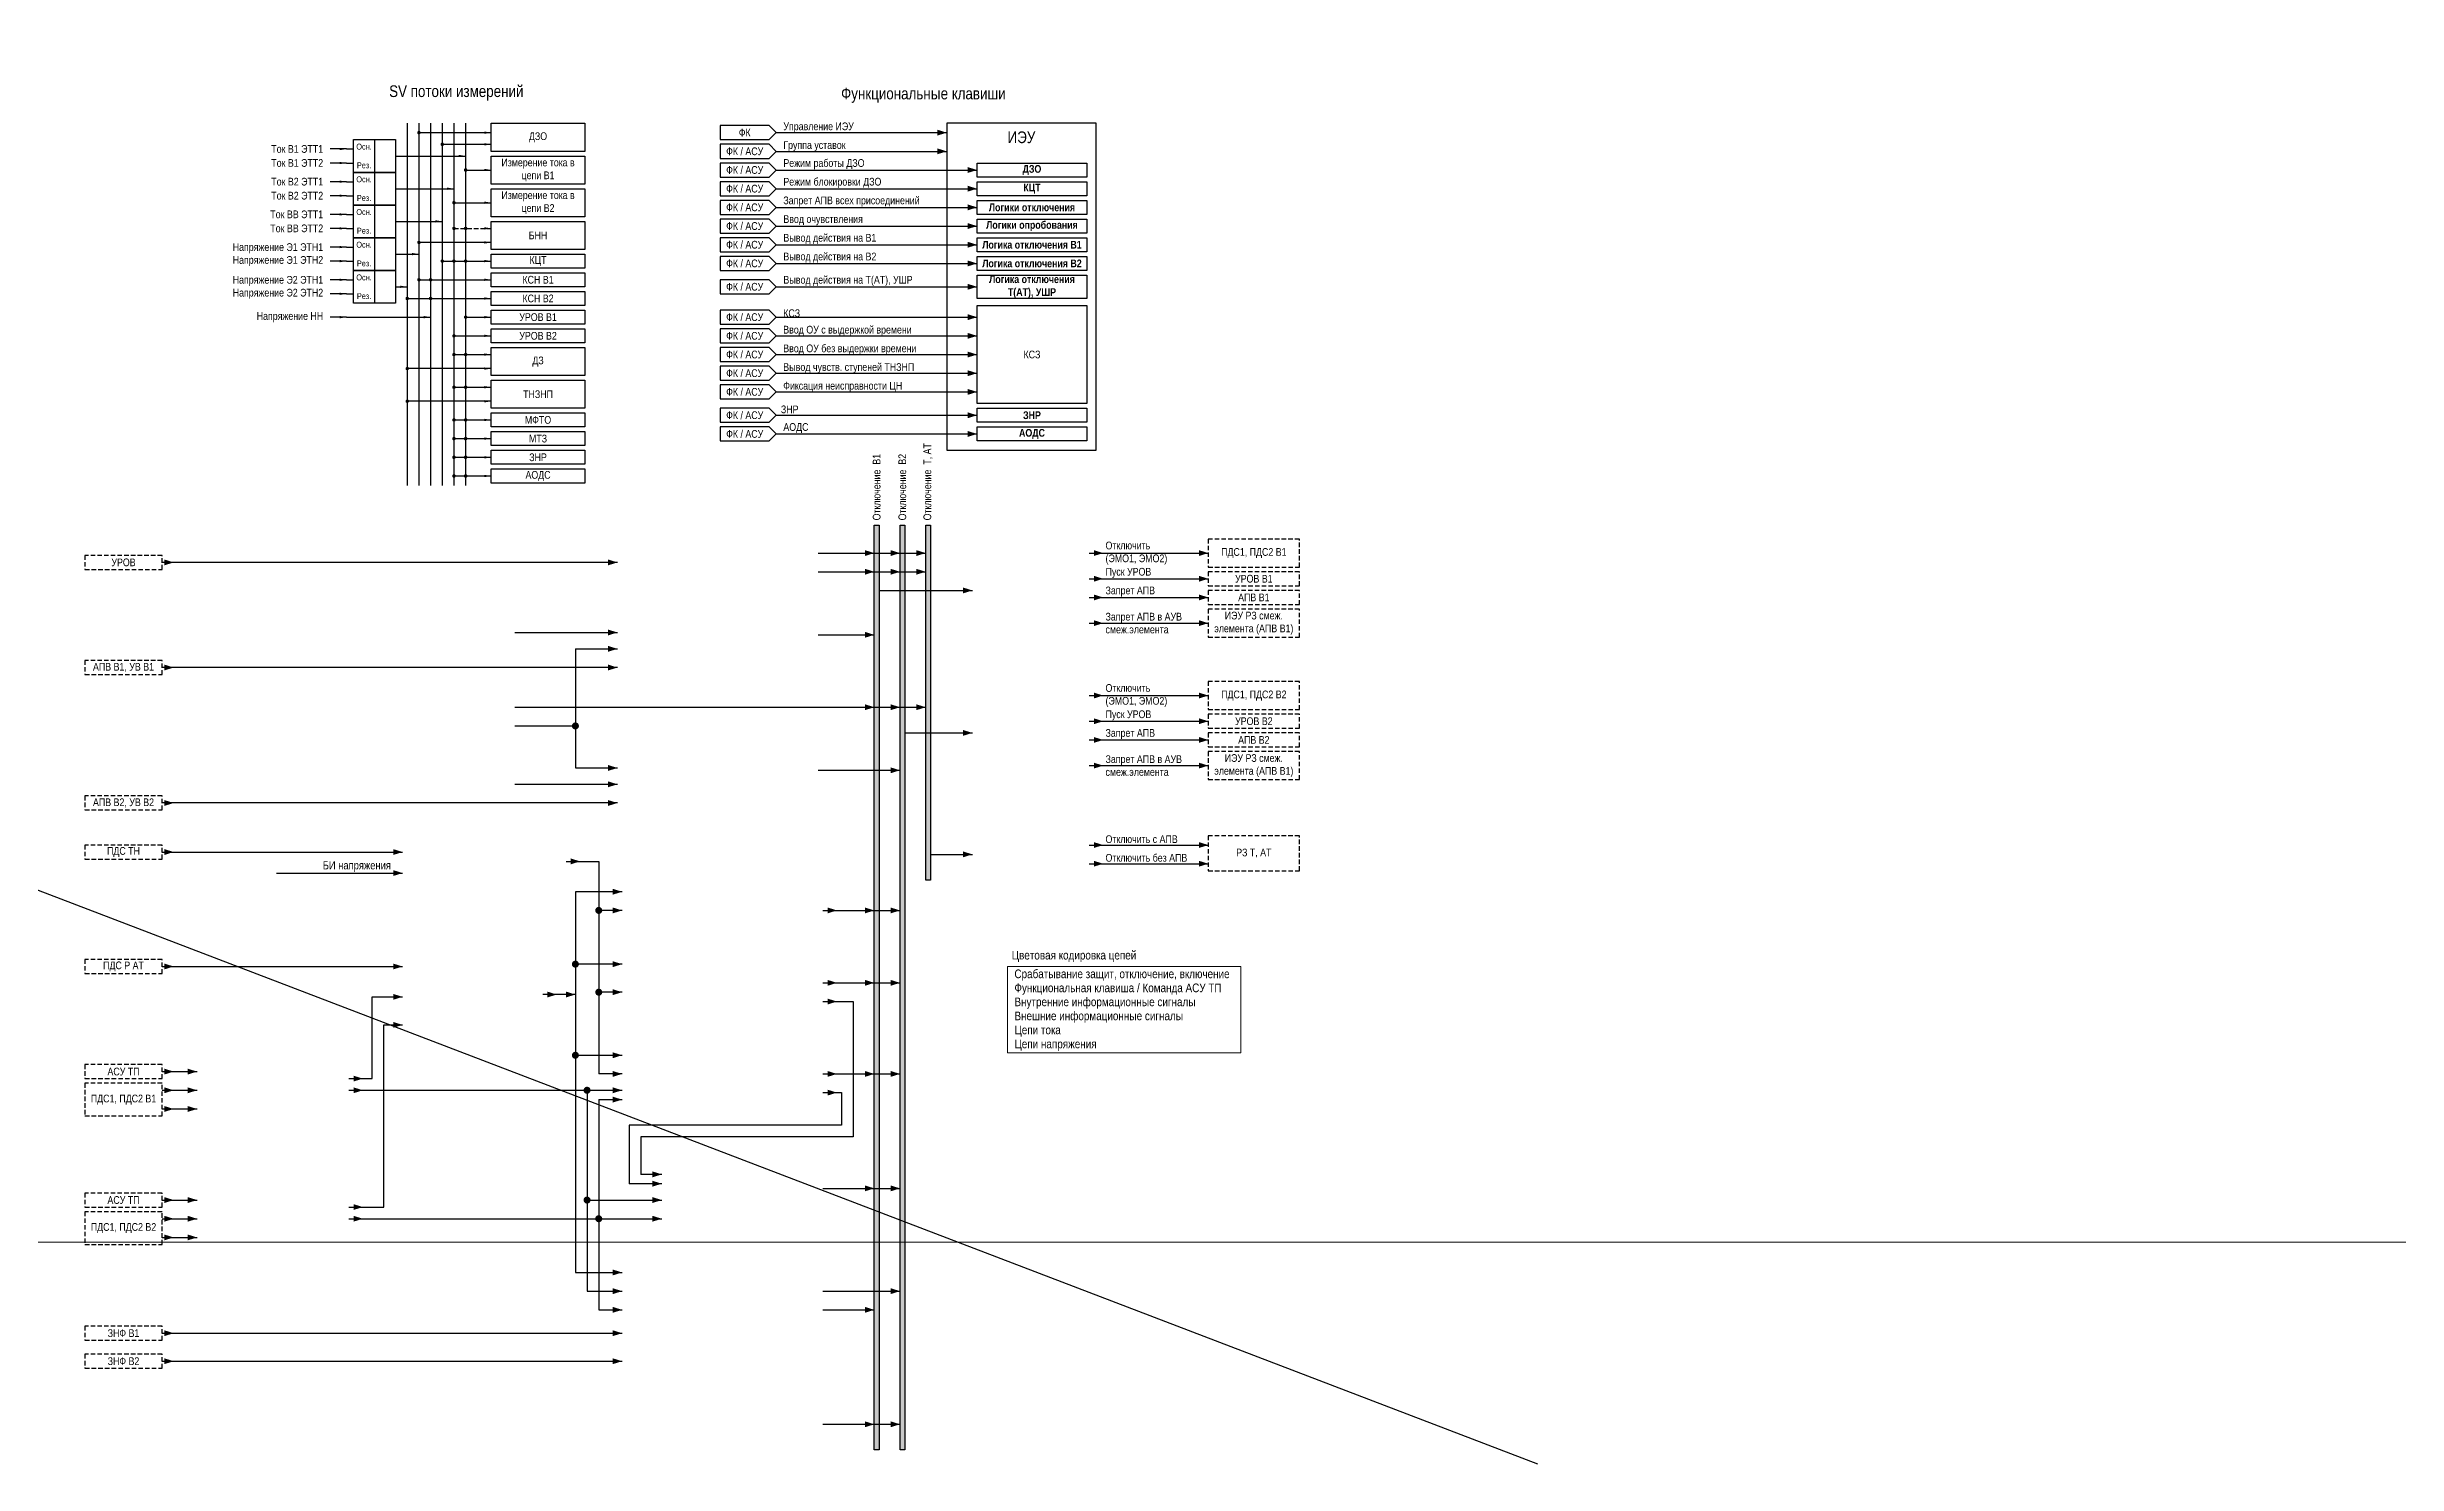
# Model space of a CAD drawing. Header units: millimetres. Extents: x 39198 to 51235, y 3901 to 12197.
# Drawn here: x 47456 to 48462, y 5197 to 5804 of the extents above; entities that cross this region are included whole.
import ezdxf
from ezdxf.enums import TextEntityAlignment as Align

# ---------------------------------------------------------------- set-up
doc = ezdxf.new("R2010")
doc.units = ezdxf.units.MM
doc.linetypes.add('штриховая2', pattern=[9.525, 6.35, -3.175])
for name, color, linetype, lineweight in [('Основная', 7, 'Continuous', 30), ('Отключение_включение', 1, 'Continuous', 30), ('Тонкая', 7, 'Continuous', 5), ('Цепи внешние', 84, 'Continuous', 30), ('Цепи внутренние', 5, 'Continuous', 30), ('Цепи ТН', 200, 'Continuous', 30), ('Цепи ТТ', 23, 'Continuous', 30), ('Цепь - ФК и АСУ', 132, 'Continuous', 30)]:
    doc.layers.add(name, color=color, linetype=linetype, lineweight=lineweight)
doc.styles.add('Narrow', font='ARIALN.TTF')

# ---------------------------------------------------------------- blocks, each defined once
blk = doc.blocks.new('Point')
at = {"layer": 'Основная', "color": 0, "const_width": 1.5}
blk.add_lwpolyline([(-0.75, 0, 1), (0.75, 0, 1)], format="xyb", close=True, dxfattribs=at)

msp = doc.modelspace()

# ---------------------------------------------------------------- hatches: boundary and pattern name
at = {"layer": 'Отключение_включение'}
h = msp.add_hatch(color=256, dxfattribs=at)
h.dxf.hatch_style = 1
h.paths.add_polyline_path([(47812, 5599), (47810, 5599), (47810, 5203), (47812, 5203)])
h = msp.add_hatch(color=256, dxfattribs=at)
h.dxf.hatch_style = 1
h.paths.add_polyline_path([(47823, 5599), (47821, 5599), (47821, 5203), (47823, 5203)])
h = msp.add_hatch(color=256, dxfattribs=at)
h.dxf.hatch_style = 1
h.paths.add_polyline_path([(47834, 5599), (47832, 5599), (47832, 5447), (47834, 5447)])

# ---------------------------------------------------------------- linework, layer by layer
at = {"layer": 'Основная'}
for points in [[(47646, 5771), (47686, 5771), (47686, 5759), (47646, 5759)], [(47646, 5757), (47686, 5757), (47686, 5745), (47646, 5745)], [(47854, 5754), (47901, 5754), (47901, 5748), (47854, 5748)], [(47854, 5746), (47901, 5746), (47901, 5740), (47854, 5740)], [(47646, 5743), (47686, 5743), (47686, 5731), (47646, 5731)], [(47854, 5738), (47901, 5738), (47901, 5732), (47854, 5732)], [(47646, 5729), (47686, 5729), (47686, 5717), (47646, 5717)], [(47854, 5730), (47901, 5730), (47901, 5724), (47854, 5724)], [(47854, 5722), (47901, 5722), (47901, 5716), (47854, 5716)], [(47646, 5715), (47686, 5715), (47686, 5709), (47646, 5709)], [(47646, 5707), (47686, 5707), (47686, 5701), (47646, 5701)], [(47854, 5714), (47901, 5714), (47901, 5708), (47854, 5708)], [(47854, 5706), (47901, 5706), (47901, 5696), (47854, 5696)], [(47646, 5699), (47686, 5699), (47686, 5693), (47646, 5693)], [(47646, 5691), (47686, 5691), (47686, 5685), (47646, 5685)], [(47646, 5683), (47686, 5683), (47686, 5677), (47646, 5677)], [(47646, 5675), (47686, 5675), (47686, 5663), (47646, 5663)], [(47646, 5661), (47686, 5661), (47686, 5649), (47646, 5649)], [(47646, 5647), (47686, 5647), (47686, 5641), (47646, 5641)], [(47854, 5649), (47901, 5649), (47901, 5643), (47854, 5643)], [(47646, 5639), (47686, 5639), (47686, 5633), (47646, 5633)], [(47854, 5641), (47901, 5641), (47901, 5635), (47854, 5635)], [(47646, 5631), (47686, 5631), (47686, 5625), (47646, 5625)], [(47646, 5623), (47686, 5623), (47686, 5617), (47646, 5617)]]:
    msp.add_lwpolyline(points, close=True, dxfattribs=at)
at = {"layer": 'Основная', "ltscale": 0.3}
for points in [[(47841, 5631), (47905, 5631), (47905, 5771), (47841, 5771)], [(47854, 5693), (47901, 5693), (47901, 5651), (47854, 5651)]]:
    msp.add_lwpolyline(points, close=True, dxfattribs=at)
at = {"layer": 'Основная'}
msp.add_lwpolyline([(46808, 5689), (48094, 5197)], dxfattribs=at)
at = {"layer": 'Отключение_включение'}
for p, q in [((47786, 5587), (47832, 5587)), ((47902, 5587), (47953, 5587)), ((47786, 5579), (47832, 5579)), ((47812, 5571), (47852, 5571)), ((47786, 5552), (47810, 5552)), ((47902, 5526), (47953, 5526)), ((47656, 5521), (47832, 5521)), ((47823, 5510), (47852, 5510)), ((47786, 5494), (47821, 5494)), ((47834, 5458), (47852, 5458)), ((47902, 5462), (47953, 5462)), ((47902, 5454), (47953, 5454)), ((47788, 5434), (47810, 5434)), ((47810, 5434), (47821, 5434)), ((47788, 5403), (47810, 5403)), ((47810, 5403), (47821, 5403)), ((47788, 5364), (47810, 5364)), ((47810, 5364), (47821, 5364)), ((47788, 5315), (47810, 5315)), ((47810, 5315), (47821, 5315)), ((47788, 5271), (47821, 5271)), ((47788, 5263), (47810, 5263)), ((47788, 5214), (47810, 5214)), ((47810, 5214), (47821, 5214))]:
    msp.add_line(p, q, dxfattribs=at)
for points in [[(47810, 5599), (47812, 5599), (47812, 5203), (47810, 5203)], [(47821, 5599), (47823, 5599), (47823, 5203), (47821, 5203)], [(47832, 5599), (47834, 5599), (47834, 5447), (47832, 5447)]]:
    msp.add_lwpolyline(points, close=True, dxfattribs=at)
for points in [[(47810, 5587, 0, 2.5, 0), (47806, 5587, 0, 0, 0)], [(47821, 5587, 0, 2.5, 0), (47817, 5587, 0, 0, 0)], [(47832, 5587, 0, 2.5, 0), (47828, 5587, 0, 0, 0)], [(47908, 5587, 0, 2.5, 0), (47904, 5587, 0, 0, 0)], [(47953, 5587, 0, 2.5, 0), (47949, 5587, 0, 0, 0)], [(47510, 5583, 0, 2.5, 0), (47506, 5583, 0, 0, 0)], [(47700, 5583, 0, 2.5, 0), (47696, 5583, 0, 0, 0)], [(47810, 5579, 0, 2.5, 0), (47806, 5579, 0, 0, 0)], [(47821, 5579, 0, 2.5, 0), (47817, 5579, 0, 0, 0)], [(47832, 5579, 0, 2.5, 0), (47828, 5579, 0, 0, 0)], [(47852, 5571, 0, 2.5, 0), (47848, 5571, 0, 0, 0)], [(47810, 5552, 0, 2.5, 0), (47806, 5552, 0, 0, 0)], [(47908, 5526, 0, 2.5, 0), (47904, 5526, 0, 0, 0)], [(47953, 5526, 0, 2.5, 0), (47949, 5526, 0, 0, 0)], [(47810, 5521, 0, 2.5, 0), (47806, 5521, 0, 0, 0)], [(47821, 5521, 0, 2.5, 0), (47817, 5521, 0, 0, 0)], [(47832, 5521, 0, 2.5, 0), (47828, 5521, 0, 0, 0)], [(47852, 5510, 0, 2.5, 0), (47848, 5510, 0, 0, 0)], [(47821, 5494, 0, 2.5, 0), (47817, 5494, 0, 0, 0)], [(47852, 5458, 0, 2.5, 0), (47848, 5458, 0, 0, 0)], [(47908, 5462, 0, 2.5, 0), (47904, 5462, 0, 0, 0)], [(47908, 5454, 0, 2.5, 0), (47904, 5454, 0, 0, 0)], [(47953, 5462, 0, 2.5, 0), (47949, 5462, 0, 0, 0)], [(47953, 5454, 0, 2.5, 0), (47949, 5454, 0, 0, 0)], [(47794, 5434, 0, 2.5, 0), (47790, 5434, 0, 0, 0)], [(47810, 5434, 0, 2.5, 0), (47806, 5434, 0, 0, 0)], [(47821, 5434, 0, 2.5, 0), (47817, 5434, 0, 0, 0)], [(47794, 5403, 0, 2.5, 0), (47790, 5403, 0, 0, 0)], [(47810, 5403, 0, 2.5, 0), (47806, 5403, 0, 0, 0)], [(47821, 5403, 0, 2.5, 0), (47817, 5403, 0, 0, 0)], [(47794, 5364, 0, 2.5, 0), (47790, 5364, 0, 0, 0)], [(47810, 5364, 0, 2.5, 0), (47806, 5364, 0, 0, 0)], [(47821, 5364, 0, 2.5, 0), (47817, 5364, 0, 0, 0)], [(47810, 5315, 0, 2.5, 0), (47806, 5315, 0, 0, 0)], [(47821, 5315, 0, 2.5, 0), (47817, 5315, 0, 0, 0)], [(47810, 5263, 0, 2.5, 0), (47806, 5263, 0, 0, 0)], [(47821, 5271, 0, 2.5, 0), (47817, 5271, 0, 0, 0)], [(47810, 5214, 0, 2.5, 0), (47806, 5214, 0, 0, 0)], [(47821, 5214, 0, 2.5, 0), (47817, 5214, 0, 0, 0)]]:
    msp.add_lwpolyline(points, format="xyseb", dxfattribs=at)
msp.add_lwpolyline([(47700, 5583), (47505, 5583)], dxfattribs=at)
at = {"layer": 'Тонкая', "color": 2}
msp.add_lwpolyline([(51235, 6992), (40611, 6992), (40611, 5292), (51235, 5292)], close=True, dxfattribs=at)
at = {"layer": 'Тонкая', "ltscale": 0.3}
msp.add_lwpolyline([(47867, 5410), (47967, 5410), (47967, 5373), (47867, 5373)], close=True, dxfattribs=at)
at = {"layer": 'Цепи внешние', "ltscale": 0.3}
for p, q in [((47902, 5557), (47953, 5557)), ((47902, 5496), (47953, 5496)), ((47505, 5410), (47608, 5410)), ((47505, 5365), (47520, 5365)), ((47505, 5357), (47520, 5357)), ((47505, 5349), (47520, 5349)), ((47505, 5310), (47520, 5310)), ((47505, 5302), (47520, 5302)), ((47505, 5294), (47520, 5294))]:
    msp.add_line(p, q, dxfattribs=at)
at = {"layer": 'Цепи внешние', "linetype": 'штриховая2', "ltscale": 0.3}
for points in [[(47505, 5586), (47472, 5586), (47472, 5580), (47505, 5580)], [(47992, 5593), (47953, 5593), (47953, 5581), (47992, 5581)], [(47992, 5563), (47953, 5563), (47953, 5551), (47992, 5551)], [(47992, 5532), (47953, 5532), (47953, 5520), (47992, 5520)], [(47992, 5502), (47953, 5502), (47953, 5490), (47992, 5490)], [(47992, 5466), (47953, 5466), (47953, 5451), (47992, 5451)], [(47505, 5462), (47472, 5462), (47472, 5456), (47505, 5456)], [(47505, 5413), (47472, 5413), (47472, 5407), (47505, 5407)], [(47505, 5368), (47472, 5368), (47472, 5362), (47505, 5362)], [(47505, 5360), (47472, 5360), (47472, 5346), (47505, 5346)], [(47505, 5313), (47472, 5313), (47472, 5307), (47505, 5307)], [(47505, 5305), (47472, 5305), (47472, 5291), (47505, 5291)]]:
    msp.add_lwpolyline(points, close=True, dxfattribs=at)
at = {"layer": 'Цепи внешние', "ltscale": 0.3}
for points in [[(47908, 5557, 0, 2.5, 0), (47904, 5557, 0, 0, 0)], [(47953, 5557, 0, 2.5, 0), (47949, 5557, 0, 0, 0)], [(47908, 5496, 0, 2.5, 0), (47904, 5496, 0, 0, 0)], [(47953, 5496, 0, 2.5, 0), (47949, 5496, 0, 0, 0)], [(47510, 5459, 0, 2.5, 0), (47506, 5459, 0, 0, 0)], [(47608, 5459, 0, 2.5, 0), (47604, 5459, 0, 0, 0)], [(47510, 5410, 0, 2.5, 0), (47506, 5410, 0, 0, 0)], [(47608, 5410, 0, 2.5, 0), (47604, 5410, 0, 0, 0)], [(47510, 5365, 0, 2.5, 0), (47506, 5365, 0, 0, 0)], [(47520, 5365, 0, 2.5, 0), (47516, 5365, 0, 0, 0)], [(47510, 5357, 0, 2.5, 0), (47506, 5357, 0, 0, 0)], [(47520, 5357, 0, 2.5, 0), (47516, 5357, 0, 0, 0)], [(47510, 5349, 0, 2.5, 0), (47506, 5349, 0, 0, 0)], [(47520, 5349, 0, 2.5, 0), (47516, 5349, 0, 0, 0)], [(47510, 5310, 0, 2.5, 0), (47506, 5310, 0, 0, 0)], [(47510, 5302, 0, 2.5, 0), (47506, 5302, 0, 0, 0)], [(47520, 5310, 0, 2.5, 0), (47516, 5310, 0, 0, 0)], [(47520, 5302, 0, 2.5, 0), (47516, 5302, 0, 0, 0)], [(47510, 5294, 0, 2.5, 0), (47506, 5294, 0, 0, 0)], [(47520, 5294, 0, 2.5, 0), (47516, 5294, 0, 0, 0)]]:
    msp.add_lwpolyline(points, format="xyseb", dxfattribs=at)
at = {"layer": 'Цепи внешние'}
msp.add_lwpolyline([(47505, 5459), (47608, 5459)], dxfattribs=at)
at = {"layer": 'Цепи внутренние', "ltscale": 0.3}
for p, q in [((47902, 5576), (47953, 5576)), ((47902, 5568), (47953, 5568)), ((47656, 5553), (47700, 5553)), ((47682, 5546), (47700, 5546)), ((47682, 5546), (47682, 5495)), ((47902, 5515), (47953, 5515)), ((47656, 5513), (47682, 5513)), ((47902, 5507), (47953, 5507)), ((47682, 5495), (47700, 5495)), ((47656, 5488), (47700, 5488)), ((47678, 5455), (47692, 5455)), ((47692, 5455), (47692, 5364)), ((47554, 5450), (47608, 5450)), ((47702, 5434), (47692, 5434)), ((47702, 5399), (47692, 5399)), ((47788, 5395), (47801, 5395)), ((47801, 5395), (47801, 5337)), ((47702, 5364), (47692, 5364)), ((47585, 5357), (47702, 5357)), ((47687, 5357), (47687, 5271)), ((47788, 5356), (47796, 5356)), ((47796, 5356), (47796, 5342)), ((47692, 5353), (47702, 5353)), ((47692, 5353), (47692, 5263)), ((47796, 5342), (47705, 5342)), ((47705, 5342), (47705, 5317)), ((47801, 5337), (47710, 5337)), ((47710, 5337), (47710, 5321)), ((47719, 5317), (47705, 5317)), ((47719, 5321), (47710, 5321)), ((47687, 5310), (47719, 5310)), ((47585, 5302), (47692, 5302)), ((47692, 5302), (47719, 5302)), ((47687, 5271), (47702, 5271)), ((47692, 5263), (47702, 5263)), ((47505, 5253), (47702, 5253)), ((47505, 5241), (47702, 5241))]:
    msp.add_line(p, q, dxfattribs=at)
at = {"layer": 'Цепи внутренние'}
for p, q in [((47702, 5442), (47682, 5442)), ((47682, 5442), (47682, 5279)), ((47702, 5411), (47682, 5411)), ((47595, 5362), (47595, 5397)), ((47595, 5397), (47608, 5397)), ((47682, 5398), (47668, 5398)), ((47600, 5307), (47600, 5385)), ((47600, 5385), (47608, 5385)), ((47682, 5372), (47702, 5372)), ((47585, 5362), (47595, 5362)), ((47585, 5307), (47600, 5307)), ((47682, 5279), (47702, 5279))]:
    msp.add_line(p, q, dxfattribs=at)
at = {"layer": 'Цепи внутренние', "ltscale": 0.3}
for points in [[(47908, 5576, 0, 2.5, 0), (47904, 5576, 0, 0, 0)], [(47953, 5576, 0, 2.5, 0), (47949, 5576, 0, 0, 0)], [(47908, 5568, 0, 2.5, 0), (47904, 5568, 0, 0, 0)], [(47953, 5568, 0, 2.5, 0), (47949, 5568, 0, 0, 0)], [(47700, 5553, 0, 2.5, 0), (47696, 5553, 0, 0, 0)], [(47700, 5546, 0, 2.5, 0), (47696, 5546, 0, 0, 0)], [(47510, 5538, 0, 2.5, 0), (47506, 5538, 0, 0, 0)], [(47700, 5538, 0, 2.5, 0), (47696, 5538, 0, 0, 0)], [(47908, 5515, 0, 2.5, 0), (47904, 5515, 0, 0, 0)], [(47953, 5515, 0, 2.5, 0), (47949, 5515, 0, 0, 0)], [(47908, 5507, 0, 2.5, 0), (47904, 5507, 0, 0, 0)], [(47953, 5507, 0, 2.5, 0), (47949, 5507, 0, 0, 0)], [(47700, 5495, 0, 2.5, 0), (47696, 5495, 0, 0, 0)], [(47700, 5488, 0, 2.5, 0), (47696, 5488, 0, 0, 0)], [(47510, 5480, 0, 2.5, 0), (47506, 5480, 0, 0, 0)], [(47700, 5480, 0, 2.5, 0), (47696, 5480, 0, 0, 0)], [(47684, 5455, 0, 2.5, 0), (47680, 5455, 0, 0, 0)], [(47608, 5450, 0, 2.5, 0), (47604, 5450, 0, 0, 0)], [(47702, 5442, 0, 2.5, 0), (47698, 5442, 0, 0, 0)], [(47702, 5434, 0, 2.5, 0), (47698, 5434, 0, 0, 0)], [(47702, 5411, 0, 2.5, 0), (47698, 5411, 0, 0, 0)], [(47608, 5397, 0, 2.5, 0), (47604, 5397, 0, 0, 0)], [(47674, 5398, 0, 2.5, 0), (47670, 5398, 0, 0, 0)], [(47682, 5398, 0, 2.5, 0), (47678, 5398, 0, 0, 0)], [(47702, 5399, 0, 2.5, 0), (47698, 5399, 0, 0, 0)], [(47794, 5395, 0, 2.5, 0), (47790, 5395, 0, 0, 0)], [(47608, 5385, 0, 2.5, 0), (47604, 5385, 0, 0, 0)], [(47702, 5372, 0, 2.5, 0), (47698, 5372, 0, 0, 0)], [(47702, 5364, 0, 2.5, 0), (47698, 5364, 0, 0, 0)], [(47591, 5362, 0, 2.5, 0), (47587, 5362, 0, 0, 0)], [(47591, 5357, 0, 2.5, 0), (47587, 5357, 0, 0, 0)], [(47702, 5357, 0, 2.5, 0), (47698, 5357, 0, 0, 0)], [(47702, 5353, 0, 2.5, 0), (47698, 5353, 0, 0, 0)], [(47794, 5356, 0, 2.5, 0), (47790, 5356, 0, 0, 0)], [(47719, 5321, 0, 2.5, 0), (47715, 5321, 0, 0, 0)], [(47719, 5317, 0, 2.5, 0), (47715, 5317, 0, 0, 0)], [(47591, 5307, 0, 2.5, 0), (47587, 5307, 0, 0, 0)], [(47591, 5302, 0, 2.5, 0), (47587, 5302, 0, 0, 0)], [(47719, 5310, 0, 2.5, 0), (47715, 5310, 0, 0, 0)], [(47719, 5302, 0, 2.5, 0), (47715, 5302, 0, 0, 0)], [(47702, 5279, 0, 2.5, 0), (47698, 5279, 0, 0, 0)], [(47702, 5271, 0, 2.5, 0), (47698, 5271, 0, 0, 0)], [(47702, 5263, 0, 2.5, 0), (47698, 5263, 0, 0, 0)], [(47510, 5253, 0, 2.5, 0), (47506, 5253, 0, 0, 0)], [(47702, 5253, 0, 2.5, 0), (47698, 5253, 0, 0, 0)], [(47510, 5241, 0, 2.5, 0), (47506, 5241, 0, 0, 0)], [(47702, 5241, 0, 2.5, 0), (47698, 5241, 0, 0, 0)]]:
    msp.add_lwpolyline(points, format="xyseb", dxfattribs=at)
at = {"layer": 'Цепи внутренние', "linetype": 'штриховая2', "ltscale": 0.3}
for points in [[(47992, 5579), (47953, 5579), (47953, 5573), (47992, 5573)], [(47992, 5571), (47953, 5571), (47953, 5565), (47992, 5565)], [(47505, 5541), (47472, 5541), (47472, 5535), (47505, 5535)], [(47992, 5518), (47953, 5518), (47953, 5512), (47992, 5512)], [(47992, 5510), (47953, 5510), (47953, 5504), (47992, 5504)], [(47505, 5483), (47472, 5483), (47472, 5477), (47505, 5477)], [(47505, 5256), (47472, 5256), (47472, 5250), (47505, 5250)], [(47505, 5244), (47472, 5244), (47472, 5238), (47505, 5238)]]:
    msp.add_lwpolyline(points, close=True, dxfattribs=at)
at = {"layer": 'Цепи внутренние', "ltscale": 0.3}
for points in [[(47700, 5538), (47505, 5538)], [(47700, 5480), (47505, 5480)]]:
    msp.add_lwpolyline(points, dxfattribs=at)
at = {"layer": 'Цепи ТН'}
for p, q in [((47646, 5720), (47615, 5720)), ((47605, 5715), (47615, 5715)), ((47605, 5701), (47610, 5701)), ((47586, 5688), (47620, 5688)), ((47646, 5666), (47610, 5666)), ((47646, 5652), (47610, 5652))]:
    msp.add_line(p, q, dxfattribs=at)
for points in [[(47610, 5771), (47610, 5616)], [(47615, 5771), (47615, 5616)], [(47620, 5771), (47620, 5616)], [(47584, 5718), (47577, 5718)], [(47584, 5718), (47587, 5718)], [(47596, 5722), (47596, 5708)], [(47584, 5712), (47577, 5712)], [(47584, 5712), (47587, 5712)], [(47596, 5708), (47596, 5694)], [(47584, 5704), (47577, 5704)], [(47584, 5698), (47577, 5698)], [(47584, 5704), (47587, 5704)], [(47584, 5698), (47587, 5698)], [(47610, 5696), (47646, 5696)], [(47615, 5704), (47646, 5704)], [(47584, 5688), (47577, 5688)], [(47584, 5688), (47587, 5688)]]:
    msp.add_lwpolyline(points, dxfattribs=at)
at = {"layer": 'Цепи ТН', "ltscale": 0.3}
msp.add_lwpolyline([(47615, 5767), (47646, 5767)], dxfattribs=at)
at = {"layer": 'Цепи ТН'}
for points in [[(47646, 5767, 0, 1, 0), (47643, 5767, 0, 0, 0)], [(47584, 5718, 0, 1, 0), (47581, 5718, 0, 0, 0)], [(47646, 5720, 0, 1, 0), (47643, 5720, 0, 0, 0)], [(47584, 5712, 0, 1, 0), (47581, 5712, 0, 0, 0)], [(47615, 5715, 0, 1, 0), (47612, 5715, 0, 0, 0)], [(47584, 5704, 0, 1, 0), (47581, 5704, 0, 0, 0)], [(47584, 5698, 0, 1, 0), (47581, 5698, 0, 0, 0)], [(47610, 5701, 0, 1, 0), (47607, 5701, 0, 0, 0)], [(47646, 5704, 0, 1, 0), (47643, 5704, 0, 0, 0)], [(47646, 5696, 0, 1, 0), (47643, 5696, 0, 0, 0)], [(47584, 5688, 0, 1, 0), (47581, 5688, 0, 0, 0)], [(47620, 5688, 0, 1, 0), (47617, 5688, 0, 0, 0)], [(47646, 5666, 0, 1, 0), (47643, 5666, 0, 0, 0)], [(47646, 5652, 0, 1, 0), (47643, 5652, 0, 0, 0)]]:
    msp.add_lwpolyline(points, format="xyseb", dxfattribs=at)
for points in [[(47587, 5722), (47605, 5722), (47605, 5708), (47587, 5708)], [(47587, 5708), (47605, 5708), (47605, 5694), (47587, 5694)]]:
    msp.add_lwpolyline(points, close=True, dxfattribs=at)
at = {"layer": 'Цепи ТТ', "ltscale": 0.3}
for p, q in [((47605, 5743), (47630, 5743)), ((47605, 5729), (47625, 5729))]:
    msp.add_line(p, q, dxfattribs=at)
at = {"layer": 'Цепи ТТ'}
for points in [[(47625, 5771), (47625, 5616)], [(47584, 5760), (47577, 5760)], [(47584, 5760), (47587, 5760)], [(47596, 5764), (47596, 5750)], [(47584, 5754), (47577, 5754)], [(47584, 5746), (47577, 5746)], [(47584, 5754), (47587, 5754)], [(47584, 5746), (47587, 5746)], [(47596, 5750), (47596, 5736)], [(47584, 5740), (47577, 5740)], [(47584, 5740), (47587, 5740)], [(47596, 5736), (47596, 5722)], [(47584, 5732), (47577, 5732)], [(47584, 5726), (47577, 5726)], [(47584, 5732), (47587, 5732)], [(47584, 5726), (47587, 5726)]]:
    msp.add_lwpolyline(points, dxfattribs=at)
at = {"layer": 'Цепи ТТ', "ltscale": 0.3}
for points in [[(47630, 5771), (47630, 5616)], [(47635, 5771), (47635, 5616)], [(47605, 5757), (47635, 5757)], [(47625, 5762), (47646, 5762)], [(47635, 5751), (47646, 5751)], [(47630, 5737), (47646, 5737)], [(47625, 5712), (47646, 5712)], [(47635, 5688), (47646, 5688)], [(47630, 5680), (47646, 5680)], [(47630, 5672), (47646, 5672)], [(47630, 5658), (47646, 5658)], [(47630, 5644), (47646, 5644)], [(47630, 5636), (47646, 5636)], [(47630, 5628), (47646, 5628)], [(47630, 5620), (47646, 5620)]]:
    msp.add_lwpolyline(points, dxfattribs=at)
at = {"layer": 'Цепи ТТ'}
for points in [[(47584, 5760, 0, 1, 0), (47581, 5760, 0, 0, 0)], [(47635, 5757, 0, 1, 0), (47632, 5757, 0, 0, 0)], [(47646, 5762, 0, 1, 0), (47643, 5762, 0, 0, 0)], [(47584, 5754, 0, 1, 0), (47581, 5754, 0, 0, 0)], [(47584, 5746, 0, 1, 0), (47581, 5746, 0, 0, 0)], [(47646, 5751, 0, 1, 0), (47643, 5751, 0, 0, 0)], [(47584, 5740, 0, 1, 0), (47581, 5740, 0, 0, 0)], [(47630, 5743, 0, 1, 0), (47627, 5743, 0, 0, 0)], [(47646, 5737, 0, 1, 0), (47643, 5737, 0, 0, 0)], [(47584, 5732, 0, 1, 0), (47581, 5732, 0, 0, 0)], [(47584, 5726, 0, 1, 0), (47581, 5726, 0, 0, 0)], [(47625, 5729, 0, 1, 0), (47622, 5729, 0, 0, 0)], [(47646, 5726, 0, 1, 0), (47643, 5726, 0, 0, 0)], [(47646, 5712, 0, 1, 0), (47643, 5712, 0, 0, 0)], [(47646, 5688, 0, 1, 0), (47643, 5688, 0, 0, 0)], [(47646, 5680, 0, 1, 0), (47643, 5680, 0, 0, 0)], [(47646, 5672, 0, 1, 0), (47643, 5672, 0, 0, 0)], [(47646, 5658, 0, 1, 0), (47643, 5658, 0, 0, 0)], [(47646, 5644, 0, 1, 0), (47643, 5644, 0, 0, 0)], [(47646, 5636, 0, 1, 0), (47643, 5636, 0, 0, 0)], [(47646, 5628, 0, 1, 0), (47643, 5628, 0, 0, 0)], [(47646, 5620, 0, 1, 0), (47643, 5620, 0, 0, 0)]]:
    msp.add_lwpolyline(points, format="xyseb", dxfattribs=at)
for points in [[(47587, 5764), (47605, 5764), (47605, 5750), (47587, 5750)], [(47587, 5750), (47605, 5750), (47605, 5736), (47587, 5736)], [(47587, 5736), (47605, 5736), (47605, 5722), (47587, 5722)]]:
    msp.add_lwpolyline(points, close=True, dxfattribs=at)
at = {"layer": 'Цепи ТТ', "linetype": 'штриховая2', "ltscale": 0.3}
msp.add_lwpolyline([(47630, 5726), (47646, 5726)], dxfattribs=at)
at = {"layer": 'Цепь - ФК и АСУ', "ltscale": 0.3}
for points in [[(47768, 5767), (47765, 5770), (47744, 5770), (47744, 5764), (47765, 5764), (47768, 5767)], [(47768, 5759), (47765, 5762), (47744, 5762), (47744, 5756), (47765, 5756), (47768, 5759)], [(47768, 5751), (47765, 5754), (47744, 5754), (47744, 5748), (47765, 5748), (47768, 5751)], [(47768, 5743), (47765, 5746), (47744, 5746), (47744, 5740), (47765, 5740), (47768, 5743)], [(47768, 5735), (47765, 5738), (47744, 5738), (47744, 5732), (47765, 5732), (47768, 5735)], [(47768, 5727), (47765, 5730), (47744, 5730), (47744, 5724), (47765, 5724), (47768, 5727)], [(47768, 5719), (47765, 5722), (47744, 5722), (47744, 5716), (47765, 5716), (47768, 5719)], [(47768, 5711), (47765, 5714), (47744, 5714), (47744, 5708), (47765, 5708), (47768, 5711)], [(47768, 5701), (47765, 5704), (47744, 5704), (47744, 5698), (47765, 5698), (47768, 5701)], [(47768, 5688), (47765, 5691), (47744, 5691), (47744, 5685), (47765, 5685), (47768, 5688)], [(47768, 5680), (47765, 5683), (47744, 5683), (47744, 5677), (47765, 5677), (47768, 5680)], [(47768, 5672), (47765, 5675), (47744, 5675), (47744, 5669), (47765, 5669), (47768, 5672)], [(47768, 5664), (47765, 5667), (47744, 5667), (47744, 5661), (47765, 5661), (47768, 5664)], [(47768, 5656), (47765, 5659), (47744, 5659), (47744, 5653), (47765, 5653), (47768, 5656)], [(47768, 5646), (47765, 5649), (47744, 5649), (47744, 5643), (47765, 5643), (47768, 5646)], [(47768, 5638), (47765, 5641), (47744, 5641), (47744, 5635), (47765, 5635), (47768, 5638)]]:
    msp.add_lwpolyline(points, dxfattribs=at)
at = {"layer": 'Цепь - ФК и АСУ'}
for points in [[(47768, 5767), (47841, 5767)], [(47768, 5759), (47841, 5759)], [(47768, 5751), (47854, 5751), (47854, 5751), (47854, 5751)], [(47768, 5743), (47854, 5743), (47854, 5743), (47854, 5743)], [(47768, 5735), (47854, 5735), (47854, 5735), (47854, 5735)], [(47768, 5727), (47854, 5727), (47854, 5727), (47854, 5727)], [(47768, 5719), (47854, 5719), (47854, 5719), (47854, 5719)], [(47768, 5711), (47854, 5711), (47854, 5711), (47854, 5711)], [(47768, 5701), (47854, 5701), (47854, 5701), (47854, 5701)], [(47768, 5688), (47854, 5688)], [(47768, 5680), (47854, 5680)], [(47768, 5672), (47854, 5672)], [(47768, 5664), (47854, 5664)], [(47768, 5656), (47854, 5656)], [(47768, 5646), (47854, 5646), (47854, 5646), (47854, 5646)], [(47768, 5638), (47854, 5638), (47854, 5638), (47854, 5638)]]:
    msp.add_lwpolyline(points, dxfattribs=at)
at = {"layer": 'Цепь - ФК и АСУ', "ltscale": 0.3}
for points in [[(47841, 5767, 0, 2.5, 0), (47837, 5767, 0, 0, 0)], [(47841, 5759, 0, 2.5, 0), (47837, 5759, 0, 0, 0)], [(47854, 5751, 0, 2.5, 0), (47850, 5751, 0, 0, 0)], [(47854, 5743, 0, 2.5, 0), (47850, 5743, 0, 0, 0)], [(47854, 5735, 0, 2.5, 0), (47850, 5735, 0, 0, 0)], [(47854, 5727, 0, 2.5, 0), (47850, 5727, 0, 0, 0)], [(47854, 5719, 0, 2.5, 0), (47850, 5719, 0, 0, 0)], [(47854, 5711, 0, 2.5, 0), (47850, 5711, 0, 0, 0)], [(47854, 5701, 0, 2.5, 0), (47850, 5701, 0, 0, 0)], [(47854, 5688, 0, 2.5, 0), (47850, 5688, 0, 0, 0)], [(47854, 5680, 0, 2.5, 0), (47850, 5680, 0, 0, 0)], [(47854, 5672, 0, 2.5, 0), (47850, 5672, 0, 0, 0)], [(47854, 5664, 0, 2.5, 0), (47850, 5664, 0, 0, 0)], [(47854, 5656, 0, 2.5, 0), (47850, 5656, 0, 0, 0)], [(47854, 5646, 0, 2.5, 0), (47850, 5646, 0, 0, 0)], [(47854, 5638, 0, 2.5, 0), (47850, 5638, 0, 0, 0)]]:
    msp.add_lwpolyline(points, format="xyseb", dxfattribs=at)

# ---------------------------------------------------------------- block references
at = {"layer": 'Цепи внутренние', "ltscale": 0.3}
msp.add_blockref('Point', (47682, 5513), dxfattribs=at)
at = {"layer": 'Цепи внутренние'}
for p in [(47692, 5434), (47682, 5411), (47692, 5399), (47682, 5372), (47687, 5357), (47687, 5310), (47692, 5302)]:
    msp.add_blockref('Point', p, dxfattribs=at)
at = {"layer": 'Цепи ТН', "xscale": 0.5, "yscale": 0.5, "zscale": 0.5}
for p in [(47615, 5767), (47615, 5720), (47610, 5696), (47615, 5704), (47620, 5704), (47620, 5696), (47610, 5666), (47610, 5652)]:
    msp.add_blockref('Point', p, dxfattribs=at)
at = {"layer": 'Цепи ТТ', "xscale": 0.5, "yscale": 0.5, "zscale": 0.5}
for p in [(47625, 5762), (47635, 5751), (47630, 5737), (47630, 5726), (47635, 5726), (47625, 5712), (47630, 5712), (47635, 5712), (47635, 5688), (47630, 5680), (47630, 5672), (47635, 5672), (47630, 5658), (47635, 5658), (47630, 5644), (47630, 5636), (47635, 5644), (47635, 5636), (47630, 5628), (47635, 5628), (47630, 5620), (47635, 5620)]:
    msp.add_blockref('Point', p, dxfattribs=at)

# ---------------------------------------------------------------- texts
at = {"layer": 'Основная', "style": 'Narrow'}
msp.add_text('Цветовая кодировка цепей', height=3.7, dxfattribs=at).set_placement((47895.5, 5413), align=Align.CENTER)
for s, insert, char_height, width, attachment_point in [('SV потоки измерений', (47631, 5784), 5, 188.231, 5), ('Функциональные клавиши', (47831, 5783), 5, 188.231, 5), ('{\\C0;ДЗО}', (47666, 5765), 3.3, 40, 5), ('ФК', (47754.5, 5767), 3.3, 21, 5), (' Управление ИЭУ', (47770, 5769.2), 3.3, 71.498, 4), ('ИЭУ', (47873, 5765), 5, 64, 5), ('Ток В1 ЭТТ1', (47574, 5760), 3.3, 71.498, 6), ('{\\C0;Измерение }тока в цепи В1', (47666, 5751), 3.3, 40, 5), ('ФК / АСУ', (47754.5, 5759), 3.3, 21, 5), (' Группа уставок', (47770, 5761.2), 3.3, 71, 4), (' Режим работы ДЗО', (47770, 5753.5), 3.3, 71.498, 4), ('Ток В1 ЭТТ2', (47574, 5754), 3.3, 71.498, 6), ('Ток В2 ЭТТ1', (47574, 5746), 3.3, 71.498, 6), ('ФК / АСУ', (47754.5, 5751), 3.3, 21, 5), (' Режим блокировки ДЗО', (47770, 5745.5), 3.3, 73.844, 4), ('{\\fArial Narrow|b1|i0|c204|p34;\\C0;ДЗО}', (47877.5, 5751), 3.3, 47, 5), ('Ток В2 ЭТТ2', (47574, 5740), 3.3, 71.498, 6), ('{\\C0;Измерение }тока в цепи В2', (47666, 5737), 3.3, 40, 5), ('ФК / АСУ', (47754.5, 5743), 3.3, 21, 5), ('ФК / АСУ', (47754.5, 5735), 3.3, 21, 5), (' Запрет АПВ всех присоединений', (47770, 5737.5), 3.3, 71.498, 4), ('{\\fArial Narrow|b1|i0|c204|p34;\\C0;Логики отключения}', (47877.5, 5735), 3.3, 47, 5), ('{\\fArial Narrow|b1|i0|c204|p34;\\C0;КЦТ}', (47877.5, 5743), 3.3, 47, 5), ('Ток ВВ ЭТТ1', (47574, 5732), 3.3, 71.498, 6), ('Ток ВВ ЭТТ2', (47574, 5726), 3.3, 71.498, 6), ('ФК / АСУ', (47754.5, 5727), 3.3, 21, 5), (' Ввод очувствления', (47770, 5729.5), 3.3, 71.498, 4), ('{\\fArial Narrow|b1|i0|c204|p34;\\C0;Логики опробования}', (47877.5, 5727), 3.3, 47, 5), ('Напряжение Э1 ЭТН1        ', (47574, 5717.5), 3.3, 71.498, 6), ('{\\C0;БНН}', (47666, 5723), 3.3, 40, 5), ('ФК / АСУ', (47754.5, 5719), 3.3, 21, 5), (' Вывод действия на В1', (47770, 5721.5), 3.3, 71.498, 4), (' Вывод действия на В2', (47770, 5713.5), 3.3, 71.498, 4), ('{\\fArial Narrow|b1|i0|c204|p34;\\C0;Логика отключения В1}', (47877.5, 5719), 3.3, 47, 5), ('Напряжение Э1 ЭТН2       ', (47574, 5712), 3.3, 71.353, 6), ('Напряжение Э2 ЭТН1        ', (47574, 5703.5), 3.3, 71.498, 6), ('КСН В1', (47666, 5704), 3.3, 40, 5), ('КЦТ', (47666, 5712), 3.3, 40, 5), ('ФК / АСУ', (47754.5, 5711), 3.3, 21, 5), (' Вывод действия на Т(АТ), УШР', (47770, 5703.5), 3.3, 71.498, 4), ('{\\fArial Narrow|b1|i0|c204|p34;\\C0;Логика отключения В2}', (47877.5, 5711), 3.3, 47, 5), ('{\\fArial Narrow|b1|i0|c204|p34;\\C0;Логика отключения Т(АТ), УШР }', (47877.5, 5701), 3.3, 47, 5), ('Напряжение Э2 ЭТН2       ', (47574, 5698), 3.3, 71.353, 6), ('КСН В2', (47666, 5696), 3.3, 40, 5), ('ФК / АСУ', (47754.5, 5701), 3.3, 21, 5), ('Напряжение НН     ', (47574, 5688), 3.3, 71.353, 6), ('УРОВ В1', (47666, 5688), 3.3, 40, 5), ('ФК / АСУ', (47754.5, 5688), 3.3, 21, 5), ('КСЗ', (47771, 5688), 3.3, 99, 7), ('УРОВ В2', (47666, 5680), 3.3, 40, 5), ('ФК / АСУ', (47754.5, 5680), 3.3, 21, 5), ('Ввод ОУ с выдержкой времени', (47771, 5680), 3.3, 99, 7), ('Ввод ОУ без выдержки времени', (47771, 5672), 3.3, 99, 7), ('{\\C0;ДЗ}', (47666, 5669), 3.3, 40, 5), ('ФК / АСУ', (47754.5, 5672), 3.3, 21, 5), ('ФК / АСУ', (47754.5, 5664), 3.3, 21, 5), ('Вывод чувств. ступеней ТНЗНП', (47771, 5664), 3.3, 99, 7), ('КСЗ', (47877.5, 5672), 3.3, 47, 5), ('{\\C0;ТНЗНП}', (47666, 5655), 3.3, 40, 5), ('ФК / АСУ', (47754.5, 5656), 3.3, 21, 5), ('Фиксация неисправности ЦН', (47771, 5656), 3.3, 99, 7), ('МФТО', (47666, 5644), 3.3, 40, 5), ('ФК / АСУ', (47754.5, 5646), 3.3, 21, 5), ('ЗНР', (47770, 5648.5), 3.3, 71.498, 4), ('{\\fArial Narrow|b1|i0|c204|p34;\\C0;ЗНР}', (47877.5, 5646), 3.3, 47, 5), ('МТЗ', (47666, 5636), 3.3, 40, 5), ('ФК / АСУ', (47754.5, 5638), 3.3, 21, 5), (' АОДС', (47770, 5640.5), 3.3, 71.498, 4), ('{\\fArial Narrow|b1|i0|c204|p34;\\C0;АОДС}', (47877.5, 5638), 3.3, 47, 5), ('{\\C0;ЗНР}', (47666, 5628), 3.3, 40, 5), ('{\\C0;АОДС}', (47666, 5620), 3.3, 40, 5), ('{\\C0;Отключить }(ЭМО1, ЭМО{\\C0;2)}', (47909, 5587), 3.3, 31, 4), ('ПДС1, ПДС2 В1', (47972.5, 5587), 3.3, 39, 5), ('УРОВ ', (47488.5, 5583), 3.3, 33, 5), ('{\\C0;Пуск УРОВ}', (47909, 5578.5), 3.3, 71, 4), ('УРОВ В1', (47972.5, 5576), 3.3, 39, 5), ('{\\C0;Запрет АПВ}', (47909, 5570.5), 3.3, 71, 4), ('АПВ В1', (47972.5, 5568), 3.3, 39, 5), ('{\\C0;Запрет АПВ в АУВ смеж.элемента}', (47909, 5557), 3.3, 49, 4), ('ИЭУ РЗ смеж. элемента (АПВ В1)', (47972.5, 5557), 3.3, 39, 5), ('АПВ В1, УВ В1', (47488.5, 5538), 3.3, 33, 5), ('{\\C0;Отключить }(ЭМО1, ЭМО{\\C0;2)}', (47909, 5526), 3.3, 31, 4), ('ПДС1, ПДС2 В2', (47972.5, 5526), 3.3, 39, 5), ('{\\C0;Пуск УРОВ}', (47909, 5517.5), 3.3, 71, 4), ('УРОВ В2', (47972.5, 5515), 3.3, 39, 5), ('{\\C0;Запрет АПВ}', (47909, 5509.5), 3.3, 71, 4), ('АПВ В2', (47972.5, 5507), 3.3, 39, 5), ('{\\C0;Запрет АПВ в АУВ смеж.элемента}', (47909, 5496), 3.3, 49, 4), ('ИЭУ РЗ смеж. элемента (АПВ В1)', (47972.5, 5496), 3.3, 39, 5), ('АПВ В2, УВ В2', (47488.5, 5480), 3.3, 33, 5), ('{\\C0;Отключить }с АПВ', (47909, 5464.5), 3.3, 71, 4), ('ПДС ТН', (47488.5, 5459), 3.3, 33, 5), ('БИ напряжения ', (47603, 5452.8), 3.5, 49, 6), ('{\\C0;Отключить }без АПВ', (47909, 5456.5), 3.3, 71, 4), ('РЗ Т, АТ', (47972.5, 5458.5), 3.3, 39, 5), ('ПДС Р АТ', (47488.5, 5410), 3.3, 33, 5), ('АСУ ТП', (47488.5, 5365), 3.3, 33, 5), ('ПДС1, ПДС2 В1', (47488.5, 5353), 3.3, 33, 5), ('АСУ ТП', (47488.5, 5310), 3.3, 33, 5), ('ПДС1, ПДС2 В2', (47488.5, 5298), 3.3, 33, 5), ('ЗНФ В1', (47488.5, 5253), 3.3, 33, 5), ('ЗНФ В2', (47488.5, 5241), 3.3, 33, 5)]:
    msp.add_mtext(s, dxfattribs=dict(at, insert=insert, char_height=char_height, width=width, attachment_point=attachment_point))
at = {"layer": 'Основная', "char_height": 2.5, "width": 9, "attachment_point": 5, "line_spacing_factor": 0.909091, "style": 'Narrow'}
for s, insert in [('Осн.', (47591.5, 5761)), ('Осн.', (47591.5, 5747)), ('Рез.', (47591.5, 5753)), ('Рез.', (47591.5, 5739)), ('Осн.', (47591.5, 5733)), ('Рез.', (47591.5, 5725)), ('Осн.', (47591.5, 5719)), ('Осн.', (47591.5, 5705)), ('Рез.', (47591.5, 5711)), ('Рез.', (47591.5, 5697))]:
    msp.add_mtext(s, dxfattribs=dict(at, insert=insert))
at = {"layer": 'Основная', "char_height": 3.3, "width": 71, "attachment_point": 4, "rotation": 90, "style": 'Narrow'}
for s, insert in [('{\\C0;Отключение  В1}', (47811, 5601)), ('{\\C0;Отключение  В2}', (47822, 5601)), ('{\\C0;Отключение  Т, АТ}', (47833, 5601))]:
    msp.add_mtext(s, dxfattribs=dict(at, insert=insert))
at = {"layer": 'Отключение_включение', "style": 'Narrow'}
msp.add_text('Срабатывание защит, отключение, включение', height=3.7, dxfattribs=at).set_placement((47870, 5405))
at = {"layer": 'Цепи внешние', "style": 'Narrow'}
msp.add_text('Внешние информационные сигналы', height=3.7, dxfattribs=at).set_placement((47870, 5387))
at = {"layer": 'Цепи внутренние', "style": 'Narrow'}
msp.add_text('Внутренние информационные сигналы', height=3.7, dxfattribs=at).set_placement((47870, 5393))
at = {"layer": 'Цепи ТН', "style": 'Narrow'}
msp.add_text('Цепи напряжения', height=3.7, dxfattribs=at).set_placement((47870, 5375))
at = {"layer": 'Цепи ТТ', "style": 'Narrow'}
msp.add_text('Цепи тока', height=3.7, dxfattribs=at).set_placement((47870, 5381))
at = {"layer": 'Цепь - ФК и АСУ', "style": 'Narrow'}
msp.add_text('Функциональная клавиша / Команда АСУ ТП', height=3.7, dxfattribs=at).set_placement((47870, 5399))

doc.saveas('drawing.dxf')
